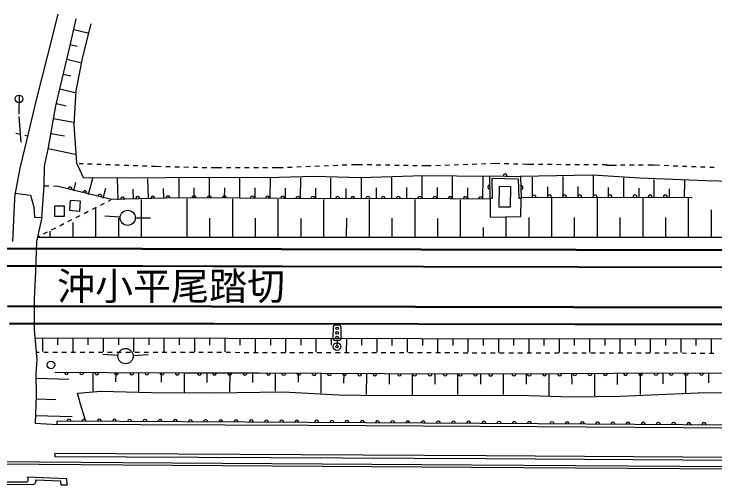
# Model space of a CAD drawing. Units: millimetres, scale not verified. Extents: x 40000 to 680000, y 20000 to 380000.
# Drawn here: x 158551 to 204672, y 297391 to 328367 of the extents above; entities that cross this region are included whole.
import ezdxf
from ezdxf.enums import TextEntityAlignment as Align

# ---------------------------------------------------------------- set-up
doc = ezdxf.new("R2010")
doc.units = ezdxf.units.MM
doc.header["$LTSCALE"] = 1000
for name, color, linetype, lineweight in [('M-BGD', 7, 'Continuous', 25), ('M-STR-STR1', 1, 'Continuous', 25), ('M-STR-STRC', 7, 'Continuous', 25)]:
    doc.layers.add(name, color=color, linetype=linetype, lineweight=lineweight)
doc.styles.add('ＭＳ ゴシック', font='')
doc.styles.get('ＭＳ ゴシック').set_extended_font_data('MS Gothic')

msp = doc.modelspace()

# ---------------------------------------------------------------- linework, layer by layer
at = {"layer": 'M-BGD'}
for p, q in [((161423, 328367), (160711, 325479)), ((162238, 326296), (162643, 328059)), ((163595, 327720), (163057, 325546)), ((162478, 327342), (163398, 327131)), ((161301, 322318), (162238, 326296)), ((162254, 326368), (162709, 326263)), ((160711, 325479), (160016, 322721)), ((162025, 325394), (162934, 325181)), ((163057, 325546), (162615, 323315)), ((161796, 324421), (162293, 324304)), ((161567, 323448), (162561, 323214)), ((162615, 323315), (162494, 321080)), ((158882, 323033), (158873, 321783)), ((160016, 322721), (159380, 320054)), ((161338, 322474), (161981, 322323)), ((160814, 319591), (161301, 322318)), ((159021, 319937), (158886, 321627)), ((161153, 321492), (162454, 321260)), ((162494, 321080), (162663, 318573)), ((158967, 320449), (158675, 320518)), ((159447, 320335), (159259, 320380)), ((160978, 320507), (161870, 320348)), ((159380, 320054), (158944, 318223)), ((160558, 318353), (160814, 319591)), ((160800, 319523), (162576, 319156)), ((160527, 317048), (160558, 318353)), ((162663, 318573), (163095, 317618)), ((162840, 318535), (163097, 318525)), ((163396, 318514), (163696, 318504)), ((163996, 318493), (164296, 318482)), ((164596, 318471), (164895, 318460)), ((165195, 318449), (165495, 318438)), ((165795, 318427), (166095, 318416)), ((166394, 318405), (166694, 318394)), ((166994, 318383), (167294, 318372)), ((167594, 318361), (167850, 318351)), ((167850, 318351), (168230, 318343)), ((168530, 318336), (168830, 318330)), ((169130, 318323), (169430, 318317)), ((169730, 318310), (170030, 318303)), ((170330, 318297), (170629, 318290)), ((170929, 318283), (171229, 318277)), ((171529, 318270), (171909, 318262)), ((171909, 318262), (172227, 318262)), ((172527, 318262), (172827, 318262)), ((173127, 318263), (173427, 318263)), ((173727, 318263), (174027, 318263)), ((174327, 318263), (174627, 318263)), ((174927, 318264), (175227, 318264)), ((175527, 318264), (175844, 318264)), ((175844, 318264), (176251, 318281)), ((176551, 318293), (176850, 318305)), ((177150, 318317), (177450, 318329)), ((177750, 318341), (178049, 318354)), ((178349, 318366), (178649, 318378)), ((178949, 318390), (179248, 318402)), ((179548, 318414), (179848, 318427)), ((180148, 318439), (180447, 318451)), ((180747, 318463), (181154, 318480)), ((181154, 318480), (181488, 318473)), ((181788, 318468), (182088, 318462)), ((182388, 318456), (182687, 318451)), ((182987, 318445), (183287, 318439)), ((183587, 318434), (183887, 318428)), ((184187, 318422), (184487, 318417)), ((184787, 318411), (185087, 318405)), ((185387, 318400), (185721, 318394)), ((185721, 318394), (186005, 318403)), ((186305, 318414), (186605, 318424)), ((186905, 318435), (187205, 318445)), ((187505, 318456), (187804, 318466)), ((188104, 318477), (188404, 318487)), ((188704, 318498), (189004, 318508)), ((189303, 318519), (189603, 318529)), ((189903, 318540), (190188, 318550)), ((190188, 318550), (190508, 318541)), ((190808, 318534), (191108, 318526)), ((191407, 318518), (191707, 318511)), ((192007, 318503), (192327, 318495)), ((192327, 318495), (192751, 318492)), ((193051, 318490), (193351, 318488)), ((193651, 318486), (193951, 318484)), ((194251, 318482), (194551, 318480)), ((194851, 318478), (195151, 318476)), ((195451, 318474), (195751, 318472)), ((196051, 318470), (196351, 318468)), ((196651, 318466), (196951, 318464)), ((197251, 318462), (197551, 318460)), ((197544, 318430), (198194, 318425)), ((198451, 318454), (198751, 318452)), ((199051, 318450), (199351, 318448)), ((199651, 318447), (199951, 318445)), ((200251, 318443), (200675, 318440)), ((200675, 318440), (201028, 318426)), ((201328, 318415), (201627, 318404)), ((201927, 318392), (202227, 318381)), ((202527, 318370), (202826, 318358)), ((203126, 318347), (203426, 318335)), ((203726, 318324), (204026, 318313)), ((204325, 318301), (204625, 318290)), ((158944, 318223), (158626, 316586)), ((163095, 317618), (166510, 317602)), ((163455, 316496), (163727, 317563)), ((165410, 316152), (165364, 317540)), ((166510, 317602), (170589, 317646)), ((167409, 316218), (167365, 317535)), ((169408, 316283), (169417, 317566)), ((170589, 317646), (175218, 317623)), ((171408, 316268), (171417, 317586)), ((173408, 316254), (173417, 317591)), ((175218, 317623), (178296, 317707)), ((175408, 316239), (175417, 317596)), ((177407, 316225), (177417, 317596)), ((178296, 317707), (181363, 317624)), ((179407, 316213), (179406, 317589)), ((181363, 317624), (185477, 317747)), ((181407, 316215), (181406, 317575)), ((183407, 316217), (183406, 317635)), ((185407, 316216), (185412, 317695)), ((185477, 317747), (189870, 317698)), ((187407, 316209), (187412, 317676)), ((189407, 316203), (189412, 317653)), ((189878, 316247), (189869, 317729)), ((189869, 317729), (191867, 317678)), ((190028, 316247), (190020, 317575)), ((190020, 317575), (191722, 317532)), ((191722, 317532), (191762, 316235)), ((196617, 317776), (191867, 317678)), ((191867, 317678), (191912, 316239)), ((192676, 316311), (192674, 317645)), ((194676, 316315), (194674, 317686)), ((199725, 317579), (196617, 317776)), ((196676, 316318), (196674, 317723)), ((198676, 316321), (198680, 317596)), ((204060, 317402), (199725, 317579)), ((200676, 316315), (200680, 317491)), ((202676, 316309), (202679, 317409)), ((210320, 317225), (204060, 317402)), ((160374, 314991), (160527, 317048)), ((160838, 317041), (160527, 317048)), ((161449, 317027), (161138, 317034)), ((164968, 316164), (161449, 317027)), ((162486, 316742), (162622, 317276)), ((164424, 316249), (164596, 316922)), ((168408, 316251), (168387, 316893)), ((170408, 316275), (170412, 316934)), ((172408, 316261), (172412, 316930)), ((174408, 316246), (174412, 316925)), ((176407, 316232), (176412, 316918)), ((178407, 316217), (178412, 316905)), ((180407, 316214), (180407, 316894)), ((182407, 316216), (182407, 316925)), ((184407, 316218), (184407, 316958)), ((186407, 316212), (186410, 316946)), ((188407, 316206), (188410, 316931)), ((190480, 315668), (190498, 317035)), ((190498, 317035), (191214, 317026)), ((191214, 317026), (191197, 315659)), ((193676, 316313), (193675, 316999)), ((195676, 316316), (195675, 317019)), ((197676, 316319), (197675, 316957)), ((199676, 316318), (199678, 316906)), ((201676, 316312), (201678, 316862)), ((158575, 315755), (158626, 316586)), ((158626, 316586), (159639, 316461)), ((159639, 316461), (159845, 315665)), ((166409, 316185), (166387, 316844)), ((162251, 316108), (162203, 315459)), ((162921, 316060), (162251, 316108)), ((162874, 315410), (162921, 316060)), ((164776, 316067), (164911, 316135)), ((169409, 316271), (164968, 316164)), ((166938, 313698), (166939, 316162)), ((173383, 316251), (169409, 316271)), ((169938, 313697), (169939, 316218)), ((172938, 313696), (172939, 316203)), ((179070, 316210), (173383, 316251)), ((175938, 313696), (175939, 316183)), ((178938, 313695), (178939, 316161)), ((184612, 316224), (179070, 316210)), ((181938, 313694), (181939, 316168)), ((189879, 316193), (184612, 316224)), ((184938, 313693), (184939, 316172)), ((187938, 313692), (187939, 316155)), ((189878, 316247), (190028, 316248)), ((189878, 316247), (189878, 314996)), ((191912, 316239), (191762, 316235)), ((191908, 315057), (191912, 316239)), ((191910, 316310), (198631, 316321)), ((193938, 313690), (193939, 316263)), ((196938, 313689), (196939, 316268)), ((198631, 316321), (203176, 316307)), ((199938, 313688), (199939, 316267)), ((202938, 313687), (202939, 316258)), ((158475, 313413), (158575, 315755)), ((159845, 315665), (159892, 315005)), ((161213, 315727), (161208, 315074)), ((161869, 315723), (161213, 315727)), ((161865, 315069), (161869, 315723)), ((163704, 315526), (163972, 315662)), ((163938, 313699), (163939, 315595)), ((164240, 315797), (164508, 315932)), ((191197, 315659), (190480, 315668)), ((204438, 313687), (204439, 315493)), ((161208, 315074), (161865, 315069)), ((162203, 315459), (162874, 315410)), ((162633, 314985), (162901, 315121)), ((163169, 315256), (163437, 315391)), ((165531, 314995), (164533, 315066)), ((189878, 314996), (191908, 315057)), ((159892, 315005), (160374, 314991)), ((160374, 314991), (160021, 313399)), ((161562, 314445), (161830, 314580)), ((162098, 314715), (162365, 314850)), ((162438, 313700), (162439, 314647)), ((165438, 313699), (165439, 314930)), ((166529, 314960), (167529, 314960)), ((171438, 313697), (171439, 314950)), ((174438, 313696), (174439, 314940)), ((177438, 313695), (177439, 314928)), ((180438, 313694), (180439, 314931)), ((183438, 313693), (183439, 314933)), ((186438, 313692), (186439, 314924)), ((190938, 313691), (190939, 314978)), ((192438, 313691), (192439, 314977)), ((195438, 313690), (195439, 314979)), ((198438, 313689), (198439, 314978)), ((201438, 313688), (201439, 314973)), ((161026, 314174), (161294, 314309)), ((189438, 313691), (189439, 314335)), ((160088, 313700), (160223, 313769)), ((160088, 313700), (283632, 313663)), ((160491, 313904), (160759, 314039)), ((160938, 313700), (160938, 314080)), ((160021, 313399), (159958, 311405)), ((157809, 312979), (185319, 312923)), ((157809, 312918), (185319, 312862)), ((185319, 312923), (315238, 312636)), ((185319, 312862), (315238, 312575)), ((157765, 311848), (185486, 311793)), ((157765, 311787), (185485, 311732)), ((185486, 311793), (320183, 311496)), ((159958, 311405), (159875, 309608)), ((185485, 311732), (320183, 311435)), ((159875, 309608), (159870, 307589)), ((158125, 309190), (184977, 309151)), ((158125, 309129), (184977, 309090)), ((184977, 309151), (322449, 308875)), ((184977, 309090), (322449, 308814)), ((158250, 308060), (185173, 308020)), ((158250, 307999), (185173, 307959)), ((179555, 306996), (179562, 307796)), ((179962, 307893), (179662, 307895)), ((180062, 307792), (180055, 306992)), ((185173, 308020), (321834, 307776)), ((185173, 307959), (321834, 307715)), ((159870, 307589), (160054, 305633)), ((159918, 307076), (185336, 307019)), ((160418, 307075), (160416, 306162)), ((161418, 307073), (161417, 306616)), ((162418, 307070), (162416, 306159)), ((163418, 307068), (163417, 306613)), ((164418, 307066), (164416, 306156)), ((165418, 307064), (165417, 306609)), ((166418, 307061), (166416, 306153)), ((167418, 307059), (167417, 306605)), ((168418, 307057), (168416, 306150)), ((169418, 307055), (169417, 306601)), ((170418, 307052), (170416, 306147)), ((171418, 307050), (171417, 306597)), ((172418, 307048), (172416, 306143)), ((173418, 307046), (173417, 306593)), ((174418, 307043), (174416, 306140)), ((175418, 307041), (175417, 306590)), ((176418, 307039), (176416, 306137)), ((177418, 307037), (177417, 306586)), ((178418, 307034), (178416, 306134)), ((179418, 307032), (179417, 306582)), ((179954, 306893), (179654, 306895)), ((179804, 306894), (179801, 306577)), ((180418, 307030), (180416, 306131)), ((181418, 307028), (181417, 306578)), ((182418, 307025), (182416, 306128)), ((183418, 307023), (183417, 306574)), ((184418, 307021), (184416, 306124)), ((185336, 307019), (218792, 307009)), ((185418, 307019), (185418, 306571)), ((186418, 307019), (186418, 306121)), ((187418, 307018), (187418, 306570)), ((188418, 307018), (188418, 306118)), ((189418, 307018), (189418, 306568)), ((190418, 307017), (190418, 306115)), ((191418, 307017), (191418, 306566)), ((192418, 307017), (192418, 306112)), ((193418, 307016), (193418, 306564)), ((194418, 307016), (194418, 306108)), ((195418, 307016), (195418, 306562)), ((196418, 307016), (196418, 306105)), ((197418, 307015), (197418, 306560)), ((198418, 307015), (198418, 306102)), ((199418, 307015), (199418, 306558)), ((200418, 307014), (200418, 306099)), ((201418, 307014), (201418, 306556)), ((202418, 307014), (202418, 306096)), ((203418, 307013), (203418, 306554)), ((204418, 307013), (204418, 306093)), ((160205, 306113), (159993, 306113)), ((160805, 306112), (160505, 306112)), ((161405, 306111), (161105, 306112)), ((162005, 306110), (161705, 306111)), ((162605, 306109), (162305, 306110)), ((163205, 306108), (162905, 306109)), ((163805, 306107), (163505, 306108)), ((164405, 306107), (164105, 306107)), ((165393, 305905), (164395, 305979)), ((165005, 306106), (164705, 306106)), ((165605, 306105), (165305, 306105)), ((166205, 306104), (165905, 306104)), ((166390, 305899), (167388, 305962)), ((166805, 306103), (166505, 306103)), ((167405, 306102), (167105, 306103)), ((168005, 306101), (167705, 306102)), ((168605, 306100), (168305, 306101)), ((169205, 306099), (168905, 306100)), ((169805, 306099), (169505, 306099)), ((170405, 306098), (170105, 306098)), ((171005, 306097), (170705, 306097)), ((171605, 306096), (171305, 306096)), ((172205, 306095), (171905, 306095)), ((172805, 306094), (172505, 306095)), ((173405, 306093), (173105, 306094)), ((174005, 306092), (173705, 306093)), ((174605, 306091), (174305, 306092)), ((175205, 306091), (174905, 306091)), ((175805, 306090), (175505, 306090)), ((176405, 306089), (176105, 306089)), ((177005, 306088), (176705, 306088)), ((177605, 306087), (177305, 306087)), ((178205, 306086), (177905, 306086)), ((178805, 306085), (178505, 306086)), ((179405, 306084), (179105, 306085)), ((180005, 306083), (179705, 306084)), ((180605, 306082), (180305, 306083)), ((181205, 306082), (180905, 306082)), ((181805, 306081), (181505, 306081)), ((182405, 306080), (182105, 306080)), ((183005, 306079), (182705, 306079)), ((183605, 306078), (183305, 306078)), ((184205, 306077), (183905, 306078)), ((184805, 306076), (184505, 306077)), ((185405, 306075), (185105, 306076)), ((186005, 306074), (185705, 306075)), ((186605, 306074), (186305, 306074)), ((187205, 306073), (186905, 306073)), ((187805, 306072), (187505, 306072)), ((188405, 306071), (188105, 306071)), ((189005, 306070), (188705, 306070)), ((189605, 306069), (189305, 306070)), ((190205, 306068), (189905, 306069)), ((190805, 306067), (190505, 306068)), ((191405, 306066), (191105, 306067)), ((192005, 306065), (191705, 306066)), ((192605, 306065), (192305, 306065)), ((193205, 306064), (192905, 306064)), ((193805, 306063), (193505, 306063)), ((194405, 306062), (194105, 306062)), ((195005, 306061), (194705, 306061)), ((195605, 306060), (195305, 306061)), ((196205, 306059), (195905, 306060)), ((196805, 306058), (196505, 306059)), ((197405, 306057), (197105, 306058)), ((198005, 306057), (197705, 306057)), ((198605, 306056), (198305, 306056)), ((199205, 306055), (198905, 306055)), ((199805, 306054), (199505, 306054)), ((200405, 306053), (200105, 306053)), ((201005, 306052), (200705, 306053)), ((201605, 306051), (201305, 306052)), ((202205, 306050), (201905, 306051)), ((202805, 306049), (202505, 306050)), ((203405, 306048), (203105, 306049)), ((204005, 306048), (203705, 306048)), ((204605, 306047), (204305, 306047)), ((160054, 305633), (159995, 304717)), ((159995, 304717), (160018, 303262)), ((160000, 304413), (162165, 304359)), ((161241, 304814), (164765, 304790)), ((163741, 304797), (163732, 303568)), ((164765, 304790), (169815, 304773)), ((165241, 304788), (165239, 304174)), ((166741, 304783), (166737, 303540)), ((168241, 304778), (168239, 304157)), ((169741, 304773), (169736, 303505)), ((169815, 304773), (174669, 304771)), ((171241, 304772), (171241, 304138)), ((172741, 304772), (172740, 303513)), ((174241, 304771), (174241, 304142)), ((174669, 304771), (182919, 304717)), ((175741, 304764), (175733, 303559)), ((177241, 304754), (177237, 304152)), ((178741, 304744), (178732, 303440)), ((180241, 304734), (180236, 304082)), ((181741, 304724), (181732, 303344)), ((182919, 304717), (190914, 304708)), ((183241, 304716), (183240, 304026)), ((184741, 304715), (184739, 303327)), ((186241, 304713), (186240, 304019)), ((187741, 304711), (187739, 303334)), ((189241, 304710), (189240, 304021)), ((190741, 304708), (190739, 303340)), ((190914, 304708), (197993, 304750)), ((192241, 304716), (192245, 304032)), ((193741, 304725), (193749, 303286)), ((195240, 304733), (195245, 304014)), ((196740, 304742), (196749, 303260)), ((197993, 304750), (204579, 304763)), ((198240, 304750), (198242, 304009)), ((199740, 304753), (199743, 303335)), ((201240, 304756), (201242, 304047)), ((202740, 304760), (202743, 303459)), ((204240, 304763), (204242, 304112)), ((204579, 304763), (209067, 304722)), ((162735, 303426), (164261, 303568)), ((164261, 303568), (167593, 303463)), ((171671, 303447), (176257, 303518)), ((176257, 303518), (179913, 303329)), ((160018, 303262), (159935, 301464)), ((160008, 303060), (161309, 303005)), ((162935, 302699), (162735, 303426)), ((167593, 303463), (171671, 303447)), ((179913, 303329), (182840, 303273)), ((182840, 303273), (191697, 303293)), ((191697, 303293), (195299, 303193)), ((195299, 303193), (198411, 303230)), ((198411, 303230), (203561, 303443)), ((205449, 303428), (203561, 303443)), ((163279, 301569), (162935, 302699)), ((159958, 301964), (162379, 301899)), ((159935, 301464), (161399, 301378)), ((161399, 301378), (161400, 301578)), ((177921, 301297), (161399, 301378)), ((177922, 301497), (161400, 301578)), ((193005, 301206), (177921, 301297)), ((193006, 301406), (177922, 301497)), ((206883, 301122), (193005, 301206)), ((206890, 301322), (193006, 301406)), ((165703, 298699), (132322, 298934)), ((165704, 298849), (132323, 299084)), ((188657, 298535), (165703, 298699)), ((188658, 298685), (165704, 298849)), ((206331, 298427), (188657, 298535)), ((206332, 298577), (188658, 298685)), ((159405, 297565), (157618, 297583)), ((162027, 297787), (159425, 297899)), ((159998, 297610), (159994, 297738)), ((159994, 297738), (161609, 297661)), ((161609, 297661), (161627, 297391)), ((162049, 297395), (162027, 297787)), ((157229, 297441), (159786, 297414)), ((161627, 297391), (162049, 297395))]:
    msp.add_line(p, q, dxfattribs=at)
for centre, radius in [((158880, 322783), 250), ((166029, 314960), 500), ((179811, 307694), 83.3), ((179806, 307094), 83.3), ((179808, 307394), 83.3), ((179801, 306494), 250), ((165891, 305868), 500), ((179801, 306494), 83.3), ((160976, 305290), 250)]:
    msp.add_circle(centre, radius, dxfattribs=at)
for centre, radius, start, end in [((190869, 317727), 127, 348.1548, 188.9324), ((162243, 316856), 127, 335.8442, 176.6218), ((189851, 316988), 127, 79.9514, 280.7292), ((191913, 316960), 127, 261.4155, 102.1934), ((163214, 316618), 127, 335.8442, 176.6218), ((164185, 316380), 127, 335.8442, 176.6218), ((168688, 316276), 127, 350.9817, 191.7593), ((170396, 316289), 127, 349.3279, 190.1057), ((171396, 316284), 127, 349.3279, 190.1057), ((172396, 316279), 127, 349.3279, 190.1057), ((174227, 316268), 127, 349.1997, 189.9775), ((192771, 316334), 127, 349.7043, 190.4822), ((193771, 316336), 127, 349.7043, 190.4822), ((194771, 316338), 127, 349.7043, 190.4822), ((195771, 316339), 127, 349.7043, 190.4822), ((196771, 316341), 127, 349.7043, 190.4822), ((197771, 316343), 127, 349.7043, 190.4822), ((199404, 316342), 127, 349.4387, 190.2163), ((200404, 316339), 127, 349.4387, 190.2163), ((201404, 316336), 127, 349.4387, 190.2163), ((165688, 316205), 127, 350.9817, 191.7593), ((166688, 316228), 127, 350.9817, 191.7593), ((167688, 316252), 127, 350.9817, 191.7593), ((175227, 316261), 127, 349.1997, 189.9775), ((176227, 316254), 127, 349.1997, 189.9775), ((177227, 316246), 127, 349.1997, 189.9775), ((178227, 316239), 127, 349.1997, 189.9775), ((179841, 316235), 127, 349.7581, 190.5356), ((180841, 316238), 127, 349.7581, 190.5356), ((181841, 316240), 127, 349.7581, 190.5356), ((182841, 316243), 127, 349.7581, 190.5356), ((183841, 316245), 127, 349.7581, 190.5356), ((185245, 316244), 127, 349.2734, 190.0513), ((186245, 316238), 127, 349.2734, 190.0513), ((187245, 316232), 127, 349.2734, 190.0513), ((188245, 316226), 127, 349.2734, 190.0513), ((189245, 316220), 127, 349.2734, 190.0513), ((179704, 307752), 150, 106.2947, 162.7366), ((179905, 307738), 166, 19.2195, 69.8115), ((179689, 307029), 139, 193.8291, 255.2019), ((179917, 307032), 144, 285.0469, 343.9839), ((162003, 304786), 127, 169.2161, 9.9939), ((163003, 304779), 127, 169.2161, 9.9939), ((164003, 304772), 127, 169.2161, 9.9939), ((165290, 304765), 127, 169.4155, 10.1931), ((166290, 304762), 127, 169.4155, 10.1931), ((167290, 304759), 127, 169.4155, 10.1931), ((168290, 304755), 127, 169.4155, 10.1931), ((169290, 304752), 127, 169.4155, 10.1931), ((170742, 304750), 127, 169.5898, 10.3674), ((171742, 304749), 127, 169.5898, 10.3674), ((172742, 304749), 127, 169.5898, 10.3674), ((173742, 304748), 127, 169.5898, 10.3674), ((175294, 304744), 127, 169.2344, 10.012), ((176294, 304737), 127, 169.2344, 10.012), ((177294, 304731), 127, 169.2344, 10.012), ((178294, 304724), 127, 169.2344, 10.012), ((179294, 304718), 127, 169.2344, 10.012), ((180294, 304711), 127, 169.2344, 10.012), ((181294, 304705), 127, 169.2344, 10.012), ((182294, 304698), 127, 169.2344, 10.012), ((183916, 304693), 127, 169.5479, 10.3254), ((184916, 304692), 127, 169.5479, 10.3254), ((185916, 304691), 127, 169.5479, 10.3254), ((186916, 304689), 127, 169.5479, 10.3254), ((187916, 304688), 127, 169.5479, 10.3254), ((188916, 304687), 127, 169.5479, 10.3254), ((189916, 304686), 127, 169.5479, 10.3254), ((191454, 304688), 127, 169.9478, 10.7253), ((192454, 304694), 127, 169.9478, 10.7253), ((193454, 304700), 127, 169.9478, 10.7253), ((194454, 304706), 127, 169.9478, 10.7253), ((195454, 304712), 127, 169.9478, 10.7253), ((196454, 304718), 127, 169.9478, 10.7253), ((197454, 304723), 127, 169.9478, 10.7253), ((198786, 304728), 127, 169.7319, 10.5095), ((199786, 304730), 127, 169.7319, 10.5095), ((200786, 304733), 127, 169.7319, 10.5095), ((201786, 304735), 127, 169.7319, 10.5095), ((202786, 304737), 127, 169.7319, 10.5095), ((203786, 304739), 127, 169.7319, 10.5095), ((162162, 301597), 127, 349.3308, 190.1086), ((163162, 301592), 127, 349.3308, 190.1086), ((164162, 301588), 127, 349.3308, 190.1086), ((165162, 301583), 127, 349.3308, 190.1086), ((166162, 301578), 127, 349.3308, 190.1086), ((167162, 301573), 127, 349.3308, 190.1086), ((168162, 301568), 127, 349.3308, 190.1086), ((169162, 301563), 127, 349.3308, 190.1086), ((170162, 301558), 127, 349.3308, 190.1086), ((171162, 301553), 127, 349.3308, 190.1086), ((172162, 301548), 127, 349.3308, 190.1086), ((173161, 301544), 127, 349.3308, 190.1086), ((174161, 301539), 127, 349.3308, 190.1086), ((175161, 301534), 127, 349.3308, 190.1086), ((176161, 301529), 127, 349.3308, 190.1086), ((177161, 301524), 127, 349.3308, 190.1086), ((178465, 301517), 127, 349.2649, 190.0427), ((179465, 301511), 127, 349.2649, 190.0427), ((180464, 301505), 127, 349.2649, 190.0427), ((181465, 301499), 127, 349.2649, 190.0427), ((182465, 301493), 127, 349.2649, 190.0427), ((183464, 301487), 127, 349.2649, 190.0427), ((184465, 301481), 127, 349.2649, 190.0427), ((185465, 301475), 127, 349.2649, 190.0427), ((186464, 301469), 127, 349.2649, 190.0427), ((187464, 301463), 127, 349.2649, 190.0427), ((188464, 301457), 127, 349.2649, 190.0427), ((189464, 301451), 127, 349.2649, 190.0427), ((190464, 301444), 127, 349.2649, 190.0427), ((191464, 301438), 127, 349.2649, 190.0427), ((192464, 301432), 127, 349.2649, 190.0427), ((193948, 301423), 127, 349.2627, 190.0403), ((194949, 301417), 127, 349.2627, 190.0403), ((195948, 301411), 127, 349.2627, 190.0403), ((196948, 301405), 127, 349.2627, 190.0403), ((197948, 301399), 127, 349.2627, 190.0403), ((198948, 301393), 127, 349.2627, 190.0403), ((199948, 301387), 127, 349.2627, 190.0403), ((200948, 301381), 127, 349.2627, 190.0403), ((201948, 301375), 127, 349.2627, 190.0403), ((202948, 301369), 127, 349.2627, 190.0403), ((203948, 301363), 127, 349.2627, 190.0403), ((159272, 297741), 220, 307.261, 45.9558), ((159738, 297679), 269, 280.2483, 345.0642)]:
    msp.add_arc(centre, radius, start, end, dxfattribs=at)
at = {"layer": 'M-STR-STRC'}
for p, q in [((161239, 299474), (161238, 299274)), ((161239, 299474), (189616, 299327)), ((161238, 299274), (189614, 299127)), ((189614, 299127), (222808, 298906)), ((189616, 299327), (222809, 299106))]:
    msp.add_line(p, q, dxfattribs=at)

# ---------------------------------------------------------------- texts
at = {"layer": 'M-STR-STR1', "style": 'ＭＳ ゴシック'}
msp.add_text('沖小平尾踏切', height=1833, dxfattribs=at).set_placement((161383, 309002), align=Align.BOTTOM_LEFT)

doc.saveas('drawing.dxf')
